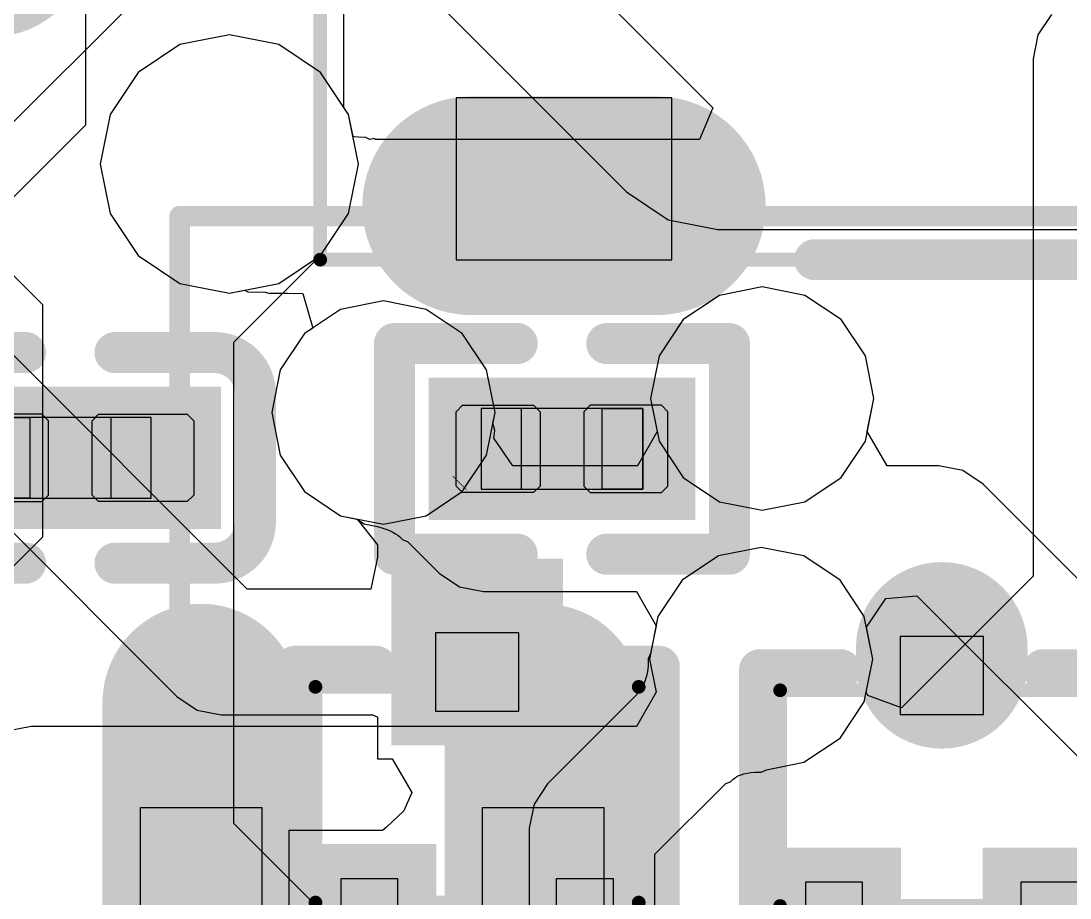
# Model space of a CAD drawing. Header units: millimetres. Extents: x 0 to 11.7, y 0 to 8.3.
# Drawn here: x 5.1485 to 5.3018, y 3.1336 to 3.2617 of the extents above; entities that cross this region are included whole.
import ezdxf

# ---------------------------------------------------------------- set-up
doc = ezdxf.new("R2010")
doc.units = ezdxf.units.MM
doc.header["$MEASUREMENT"] = 0
for name, color, linetype in [('BottomLayer', 5, 'Continuous'), ('BottomOverlay', 54, 'Continuous'), ('BottomPaste', 16, 'Continuous'), ('BottomSolder', 6, 'Continuous'), ('ConnectLayer', 7, 'Continuous'), ('Mechanical15', 56, 'Continuous'), ('Mechanical4', 56, 'Continuous'), ('Mechanical5', 56, 'Continuous'), ('Mechanical6', 56, 'Continuous'), ('TopLayer', 1, 'Continuous'), ('TopOverlay', 2, 'Continuous'), ('TopPaste', 8, 'Continuous'), ('TopSolder', 216, 'Continuous')]:
    doc.layers.add(name, color=color, linetype=linetype)

# ---------------------------------------------------------------- blocks, each defined once
blk = doc.blocks.new('SOIC_8_L5_3_W5_3_P1_27_LS8_0_BL_B_1')
at = {"layer": 'BottomLayer', "const_width": 0.0248}
for points in [[(0.11959, -0.03574), (0.18337, -0.03574)], [(0.11959, -0.08574), (0.18337, -0.08574)]]:
    blk.add_lwpolyline(points, dxfattribs=at)
at = {"layer": 'BottomLayer', "const_width": 0.0124}
for points in [[(0.17717, -0.03574, 1), (0.18957, -0.03574, 1)], [(0.17717, -0.08574, 1), (0.18957, -0.08574, 1)]]:
    blk.add_lwpolyline(points, format="xyb", close=True, dxfattribs=at)
at = {"layer": 'BottomPaste', "const_width": 0.0248}
for points in [[(0.11959, -0.03574), (0.18337, -0.03574)], [(0.11959, -0.08574), (0.18337, -0.08574)]]:
    blk.add_lwpolyline(points, dxfattribs=at)
at = {"layer": 'BottomPaste', "const_width": 0.0124}
for points in [[(0.17717, -0.03574, 1), (0.18957, -0.03574, 1)], [(0.17717, -0.08574, 1), (0.18957, -0.08574, 1)]]:
    blk.add_lwpolyline(points, format="xyb", close=True, dxfattribs=at)
at = {"layer": 'BottomSolder', "const_width": 0.0288}
for points in [[(0.11959, -0.03574), (0.18337, -0.03574)], [(0.11959, -0.08574), (0.18337, -0.08574)]]:
    blk.add_lwpolyline(points, dxfattribs=at)
at = {"layer": 'BottomSolder', "const_width": 0.0144}
for points in [[(0.17617, -0.03574, 1), (0.19057, -0.03574, 1)], [(0.17617, -0.08574, 1), (0.19057, -0.08574, 1)]]:
    blk.add_lwpolyline(points, format="xyb", close=True, dxfattribs=at)
at = {"layer": 'Mechanical15'}
for p, q in [((0.14242, -0.02688), (0.16802, -0.02688)), ((0.16802, -0.02688), (0.16802, -0.0446)), ((0.16802, -0.0446), (0.14242, -0.0446)), ((0.14242, -0.07688), (0.16802, -0.07688)), ((0.16802, -0.07688), (0.16802, -0.0946)), ((0.16802, -0.0946), (0.14242, -0.0946))]:
    blk.add_line(p, q, dxfattribs=at)
blk = doc.blocks.new('C0201_B_5')
at = {"layer": 'BottomLayer'}
for points in [[(-0.0182, -0.00569), (-0.00369, -0.00569), (-0.0182, 0.00707), (-0.00369, 0.00707)], [(0.00339, -0.00569), (0.0179, -0.00569), (0.00339, 0.00707), (0.0179, 0.00707)]]:
    blk.add_solid(points, dxfattribs=at)
at = {"layer": 'BottomOverlay', "const_width": 0.006}
for points in [[(-0.0272, 0.01007, -0.414214), (-0.0212, 0.01607)], [(0.0209, 0.01607, -0.414214), (0.0269, 0.01007)], [(-0.0212, -0.01469, -0.414214), (-0.0272, -0.00869)], [(0.0269, -0.00869, -0.414214), (0.0209, -0.01469)]]:
    blk.add_lwpolyline(points, format="xyb", dxfattribs=at)
for points in [[(-0.0212, 0.01607), (-0.00669, 0.01607)], [(0.00639, 0.01607), (0.0209, 0.01607)], [(-0.0272, -0.00869), (-0.0272, 0.01007)], [(0.0269, -0.00869), (0.0269, 0.01007)], [(-0.0212, -0.01469), (-0.00669, -0.01469)], [(0.00639, -0.01469), (0.0209, -0.01469)]]:
    blk.add_lwpolyline(points, dxfattribs=at)
at = {"layer": 'BottomOverlay', "const_width": 0.003}
for points in [[(-0.0227, 0.01607, 1), (-0.0197, 0.01607, 1)], [(-0.0227, 0.01607, 1), (-0.0197, 0.01607, 1)], [(-0.00819, 0.01607, 1), (-0.00519, 0.01607, 1)], [(0.00489, 0.01607, 1), (0.00789, 0.01607, 1)], [(0.0194, 0.01607, 1), (0.0224, 0.01607, 1)], [(0.0194, 0.01607, 1), (0.0224, 0.01607, 1)], [(-0.0287, 0.01007, 1), (-0.0257, 0.01007, 1)], [(-0.0287, 0.01007, 1), (-0.0257, 0.01007, 1)], [(0.0254, 0.01007, 1), (0.0284, 0.01007, 1)], [(0.0254, 0.01007, 1), (0.0284, 0.01007, 1)], [(-0.0287, -0.00869, 1), (-0.0257, -0.00869, 1)], [(-0.0287, -0.00869, 1), (-0.0257, -0.00869, 1)], [(0.0254, -0.00869, 1), (0.0284, -0.00869, 1)], [(0.0254, -0.00869, 1), (0.0284, -0.00869, 1)], [(-0.0227, -0.01469, 1), (-0.0197, -0.01469, 1)], [(-0.0227, -0.01469, 1), (-0.0197, -0.01469, 1)], [(-0.00819, -0.01469, 1), (-0.00519, -0.01469, 1)], [(0.00489, -0.01469, 1), (0.00789, -0.01469, 1)], [(0.0194, -0.01469, 1), (0.0224, -0.01469, 1)], [(0.0194, -0.01469, 1), (0.0224, -0.01469, 1)]]:
    blk.add_lwpolyline(points, format="xyb", close=True, dxfattribs=at)
at = {"layer": 'BottomPaste'}
for p, q in [((-0.01725, 0.00707), (-0.0182, 0.00612)), ((-0.00428, 0.00707), (-0.01725, 0.00707)), ((-0.00334, 0.00612), (-0.00428, 0.00707)), ((0.00304, 0.00612), (0.00398, 0.00707)), ((0.00398, 0.00707), (0.01695, 0.00707)), ((0.01695, 0.00707), (0.0179, 0.00612)), ((-0.0182, 0.00612), (-0.0182, -0.00474)), ((-0.00334, -0.00474), (-0.00334, 0.00612)), ((0.00304, -0.00474), (0.00304, 0.00612)), ((0.0179, 0.00612), (0.0179, -0.00474)), ((-0.0182, -0.00474), (-0.01725, -0.00569)), ((-0.01725, -0.00569), (-0.00428, -0.00569)), ((-0.00428, -0.00569), (-0.00334, -0.00474)), ((0.00398, -0.00569), (0.00304, -0.00474)), ((0.01695, -0.00569), (0.00398, -0.00569)), ((0.0179, -0.00474), (0.01695, -0.00569))]:
    blk.add_line(p, q, dxfattribs=at)
for points in [[(-0.0182, -0.00569), (-0.00369, -0.00569), (-0.0182, 0.00707), (-0.00369, 0.00707)], [(0.00339, -0.00569), (0.0179, -0.00569), (0.00339, 0.00707), (0.0179, 0.00707)]]:
    blk.add_solid(points, dxfattribs=at)
at = {"layer": 'BottomSolder'}
for points in [[(-0.0222, -0.00969), (0.00031, -0.00969), (-0.0222, 0.01107), (0.00031, 0.01107)], [(-0.00061, -0.00969), (0.0219, -0.00969), (-0.00061, 0.01107), (0.0219, 0.01107)]]:
    blk.add_solid(points, dxfattribs=at)
at = {"layer": 'Mechanical4'}
for p, q in [((0.01166, 0.0066), (-0.01196, 0.0066)), ((-0.01196, 0.0066), (-0.01196, -0.00521)), ((0.01166, -0.00521), (0.01166, 0.0066)), ((-0.01196, -0.00521), (0.01166, -0.00521))]:
    blk.add_line(p, q, dxfattribs=at)
at = {"layer": 'Mechanical5'}
for p, q in [((-0.01196, -0.00521), (-0.01196, 0.0066)), ((-0.01196, 0.0066), (-0.00606, 0.0066)), ((-0.00606, 0.0066), (-0.00606, -0.00521)), ((0.01166, 0.0066), (0.00576, 0.0066)), ((0.00576, 0.0066), (0.00576, -0.00521)), ((0.01166, -0.00521), (0.01166, 0.0066)), ((-0.00606, -0.00521), (-0.01196, -0.00521)), ((0.00576, -0.00521), (0.01166, -0.00521))]:
    blk.add_line(p, q, dxfattribs=at)
blk = doc.blocks.new('SOT_23_5_B_36')
at = {"layer": 'BottomSolder', "const_width": 0.028}
blk.add_lwpolyline([(0, -0.015), (0, 0.015)], dxfattribs=at)
at = {"layer": 'BottomSolder', "const_width": 0.014}
blk.add_lwpolyline([(-0.007, 0.015, 1), (0.007, 0.015, 1)], format="xyb", close=True, dxfattribs=at)
blk = doc.blocks.new('TF_SMD_H2_8____B_64')
at = {"layer": 'BottomLayer', "const_width": 0.028}
blk.add_lwpolyline([(-0.16087, -0.07509), (-0.18787, -0.07509)], dxfattribs=at)
at = {"layer": 'BottomLayer', "const_width": 0.014}
for points in [[(-0.19487, -0.07509, 1), (-0.18087, -0.07509, 1)], [(-0.16787, -0.07509, 1), (-0.15387, -0.07509, 1)]]:
    blk.add_lwpolyline(points, format="xyb", close=True, dxfattribs=at)
at = {"layer": 'BottomOverlay', "const_width": 0.00598}
for points in [[(-0.13775, -0.08296), (-0.12693, -0.08296)], [(-0.12693, -0.08296), (0.16696, -0.08296)]]:
    blk.add_lwpolyline(points, dxfattribs=at)
at = {"layer": 'BottomOverlay', "const_width": 0.00299}
for points in [[(-0.13925, -0.08296, 1), (-0.13626, -0.08296, 1)], [(-0.12843, -0.08296, 1), (-0.12544, -0.08296, 1)], [(-0.12843, -0.08296, 1), (-0.12544, -0.08296, 1)]]:
    blk.add_lwpolyline(points, format="xyb", close=True, dxfattribs=at)
at = {"layer": 'BottomPaste', "const_width": 0.028}
blk.add_lwpolyline([(-0.16087, -0.07509), (-0.18787, -0.07509)], dxfattribs=at)
at = {"layer": 'BottomPaste', "const_width": 0.014}
for points in [[(-0.19487, -0.07509, 1), (-0.18087, -0.07509, 1)], [(-0.16787, -0.07509, 1), (-0.15387, -0.07509, 1)]]:
    blk.add_lwpolyline(points, format="xyb", close=True, dxfattribs=at)
at = {"layer": 'BottomSolder', "const_width": 0.03194}
blk.add_lwpolyline([(-0.16087, -0.07509), (-0.18787, -0.07509)], dxfattribs=at)
at = {"layer": 'BottomSolder', "const_width": 0.01597}
for points in [[(-0.19586, -0.07509, 1), (-0.17989, -0.07509, 1)], [(-0.16886, -0.07509, 1), (-0.15289, -0.07509, 1)]]:
    blk.add_lwpolyline(points, format="xyb", close=True, dxfattribs=at)
at = {"layer": 'Mechanical15'}
for p, q in [((-0.15863, -0.05933), (-0.19012, -0.05933)), ((-0.19012, -0.05933), (-0.19012, -0.08296)), ((-0.15863, -0.08296), (-0.15863, -0.05933)), ((-0.19012, -0.08296), (-0.19012, -0.08296)), ((-0.19012, -0.08296), (-0.15863, -0.08296))]:
    blk.add_line(p, q, dxfattribs=at)
at = {"layer": 'Mechanical15', "const_width": 0.002}
for points in [[(-0.21, -0.08296), (-0.21, 0.09815)], [(-0.21, -0.08296), (0.23921, -0.08296)]]:
    blk.add_lwpolyline(points, dxfattribs=at)
at = {"layer": 'Mechanical15', "const_width": 0.001}
blk.add_lwpolyline([(-0.2105, -0.08296, 1), (-0.2095, -0.08296, 1)], format="xyb", close=True, dxfattribs=at)
blk.add_lwpolyline([(-0.2105, -0.08296, 1), (-0.2095, -0.08296, 1)], format="xyb", close=True, dxfattribs=at)
blk = doc.blocks.new('SOT_723_L1_2_W0_8_P0_40_LS1_2_BR_79')
at = {"layer": 'Mechanical15'}
for p, q in [((0.01221, 0.01161), (0.01221, 0.01988)), ((0.01221, 0.01988), (0.02362, 0.01988)), ((0.02362, 0.01988), (0.02362, 0.01161)), ((0.01221, 0.01161), (0.01221, 0.01161)), ((0.02362, 0.01161), (0.01221, 0.01161)), ((-0.01221, 0.0061), (-0.02362, 0.0061)), ((-0.02362, 0.0061), (-0.02362, -0.0061)), ((-0.01221, -0.0061), (-0.01221, 0.0061)), ((-0.02362, -0.0061), (-0.01221, -0.0061)), ((-0.01221, -0.0061), (-0.01221, -0.0061)), ((0.01221, -0.01988), (0.01221, -0.01161)), ((0.01221, -0.01161), (0.02362, -0.01161)), ((0.02362, -0.01161), (0.02362, -0.01988)), ((0.01221, -0.01988), (0.01221, -0.01988)), ((0.02362, -0.01988), (0.01221, -0.01988)), ((0.02264, -0.02126), (0.02125, -0.02264)), ((0.0246, -0.02126), (0.02264, -0.02126)), ((0.02598, -0.02264), (0.0246, -0.02126)), ((0.02125, -0.02264), (0.02125, -0.02362)), ((0.02598, -0.02362), (0.02598, -0.02264)), ((0.02125, -0.02362), (0.02125, -0.0246)), ((0.02598, -0.02362), (0.02598, -0.02362)), ((0.02598, -0.0246), (0.02598, -0.02362)), ((0.02125, -0.0246), (0.02264, -0.02599)), ((0.02264, -0.02599), (0.0246, -0.02598)), ((0.0246, -0.02598), (0.02598, -0.0246))]:
    blk.add_line(p, q, dxfattribs=at)
at = {"layer": 'Mechanical15', "const_width": 0.002}
for points in [[(0.01575, 0.02362), (-0.01575, 0.02362)], [(-0.01575, -0.02362), (-0.01575, 0.02362)], [(0.01575, -0.02362), (0.01575, 0.02362)], [(0.01575, -0.02362), (-0.01575, -0.02362)]]:
    blk.add_lwpolyline(points, dxfattribs=at)
at = {"layer": 'Mechanical15', "const_width": 0.001}
for points in [[(-0.01625, 0.02362, 1), (-0.01525, 0.02362, 1)], [(-0.01625, 0.02362, 1), (-0.01525, 0.02362, 1)], [(0.01525, 0.02362, 1), (0.01625, 0.02362, 1)], [(0.01525, 0.02362, 1), (0.01625, 0.02362, 1)], [(-0.01625, -0.02362, 1), (-0.01525, -0.02362, 1)], [(-0.01625, -0.02362, 1), (-0.01525, -0.02362, 1)], [(0.01525, -0.02362, 1), (0.01625, -0.02362, 1)], [(0.01525, -0.02362, 1), (0.01625, -0.02362, 1)]]:
    blk.add_lwpolyline(points, format="xyb", close=True, dxfattribs=at)
at = {"layer": 'Mechanical6'}
for points, const_width in [([(0.03894, -0.015, 1), (0.03106, -0.015, 1)], 0.00787), ([(0.02909, -0.015, 1), (0.03303, -0.015, 1)], 0.00394), ([(0.03697, -0.015, 1), (0.04091, -0.015, 1)], 0.00394)]:
    blk.add_lwpolyline(points, format="xyb", close=True, dxfattribs=dict(at, const_width=const_width))
at = {"layer": 'TopLayer'}
for points in [[(0.01122, 0.00996), (0.03048, 0.00996), (0.01122, 0.02154), (0.03048, 0.02154)], [(-0.03048, -0.00854), (-0.01122, -0.00854), (-0.03048, 0.00854), (-0.01122, 0.00854)], [(0.01122, -0.02154), (0.03048, -0.02154), (0.01122, -0.00996), (0.03048, -0.00996)]]:
    blk.add_solid(points, dxfattribs=at)
at = {"layer": 'TopOverlay', "const_width": 0.006}
for points in [[(-0.01875, 0.01479), (-0.01875, 0.02662)], [(0.01875, 0.02662), (-0.01875, 0.02662)], [(0.01875, -0.00096), (0.01875, 0.00096)], [(-0.01875, -0.02662), (-0.01875, -0.01479)], [(0.01875, -0.02662), (-0.01875, -0.02662)]]:
    blk.add_lwpolyline(points, dxfattribs=at)
at = {"layer": 'TopOverlay', "const_width": 0.003}
for points in [[(-0.02025, 0.02662, 1), (-0.01725, 0.02662, 1)], [(-0.02025, 0.02662, 1), (-0.01725, 0.02662, 1)], [(0.01725, 0.02662, 1), (0.02025, 0.02662, 1)], [(-0.02025, 0.01479, 1), (-0.01725, 0.01479, 1)], [(0.01725, 0.00096, 1), (0.02025, 0.00096, 1)], [(0.01725, -0.00096, 1), (0.02025, -0.00096, 1)], [(-0.02025, -0.01479, 1), (-0.01725, -0.01479, 1)], [(-0.02025, -0.02662, 1), (-0.01725, -0.02662, 1)], [(-0.02025, -0.02662, 1), (-0.01725, -0.02662, 1)], [(0.01725, -0.02662, 1), (0.02025, -0.02662, 1)]]:
    blk.add_lwpolyline(points, format="xyb", close=True, dxfattribs=at)
at = {"layer": 'TopPaste'}
for points in [[(0.01122, 0.00996), (0.03048, 0.00996), (0.01122, 0.02154), (0.03048, 0.02154)], [(-0.03048, -0.00854), (-0.01122, -0.00854), (-0.03048, 0.00854), (-0.01122, 0.00854)], [(0.01122, -0.02154), (0.03048, -0.02154), (0.01122, -0.00996), (0.03048, -0.00996)]]:
    blk.add_solid(points, dxfattribs=at)
at = {"layer": 'TopSolder'}
for points in [[(0.00722, 0.00596), (0.03448, 0.00596), (0.00722, 0.02554), (0.03448, 0.02554)], [(-0.03448, -0.01254), (-0.00722, -0.01254), (-0.03448, 0.01254), (-0.00722, 0.01254)], [(0.00722, -0.02554), (0.03448, -0.02554), (0.00722, -0.00596), (0.03448, -0.00596)]]:
    blk.add_solid(points, dxfattribs=at)
blk = doc.blocks.new('R0201_B_80')
at = {"layer": 'BottomLayer'}
for points in [[(-0.01477, -0.00638), (-0.00284, -0.00638), (-0.01477, 0.00638), (-0.00284, 0.00638)], [(0.00425, -0.00638), (0.01618, -0.00638), (0.00425, 0.00638), (0.01618, 0.00638)]]:
    blk.add_solid(points, dxfattribs=at)
at = {"layer": 'BottomOverlay', "const_width": 0.006}
for points in [[(-0.02377, 0.01538), (-0.02377, -0.01538)], [(-0.00584, 0.01538), (-0.02377, 0.01538)], [(0.02518, 0.01538), (0.00725, 0.01538)], [(0.02518, 0.01538), (0.02518, -0.01538)], [(-0.00584, -0.01538), (-0.02377, -0.01538)], [(0.02518, -0.01538), (0.00725, -0.01538)]]:
    blk.add_lwpolyline(points, dxfattribs=at)
at = {"layer": 'BottomOverlay', "const_width": 0.003}
for points in [[(-0.02527, 0.01538, 1), (-0.02227, 0.01538, 1)], [(-0.02527, 0.01538, 1), (-0.02227, 0.01538, 1)], [(-0.00734, 0.01538, 1), (-0.00434, 0.01538, 1)], [(0.00575, 0.01538, 1), (0.00875, 0.01538, 1)], [(0.02368, 0.01538, 1), (0.02668, 0.01538, 1)], [(0.02368, 0.01538, 1), (0.02668, 0.01538, 1)], [(-0.02527, -0.01538, 1), (-0.02227, -0.01538, 1)], [(-0.02527, -0.01538, 1), (-0.02227, -0.01538, 1)], [(-0.00734, -0.01538, 1), (-0.00434, -0.01538, 1)], [(0.00575, -0.01538, 1), (0.00875, -0.01538, 1)], [(0.02368, -0.01538, 1), (0.02668, -0.01538, 1)], [(0.02368, -0.01538, 1), (0.02668, -0.01538, 1)]]:
    blk.add_lwpolyline(points, format="xyb", close=True, dxfattribs=at)
at = {"layer": 'BottomPaste'}
for p, q in [((-0.01383, 0.00638), (-0.01477, 0.00543)), ((-0.00343, 0.00638), (-0.01383, 0.00638)), ((-0.00248, 0.00543), (-0.00343, 0.00638)), ((0.00389, 0.00543), (0.00484, 0.00638)), ((0.00484, 0.00638), (0.01524, 0.00638)), ((0.01524, 0.00638), (0.01618, 0.00543)), ((-0.01477, 0.00543), (-0.01477, -0.00543)), ((-0.00248, -0.00543), (-0.00248, 0.00543)), ((0.00389, -0.00543), (0.00389, 0.00543)), ((0.01618, 0.00543), (0.01618, -0.00543)), ((-0.01477, -0.00543), (-0.01383, -0.00638)), ((-0.00343, -0.00638), (-0.00248, -0.00543)), ((0.00484, -0.00638), (0.00389, -0.00543)), ((0.01618, -0.00543), (0.01524, -0.00638)), ((-0.01383, -0.00638), (-0.00343, -0.00638)), ((0.01524, -0.00638), (0.00484, -0.00638))]:
    blk.add_line(p, q, dxfattribs=at)
for points in [[(-0.01477, -0.00638), (-0.00284, -0.00638), (-0.01477, 0.00638), (-0.00284, 0.00638)], [(0.00425, -0.00638), (0.01618, -0.00638), (0.00425, 0.00638), (0.01618, 0.00638)]]:
    blk.add_solid(points, dxfattribs=at)
at = {"layer": 'BottomSolder'}
for points in [[(-0.01877, -0.01038), (0.00116, -0.01038), (-0.01877, 0.01038), (0.00116, 0.01038)], [(0.00025, -0.01038), (0.02018, -0.01038), (0.00025, 0.01038), (0.02018, 0.01038)]]:
    blk.add_solid(points, dxfattribs=at)
at = {"layer": 'Mechanical15', "const_width": 0.0001}
blk.add_lwpolyline([(0.01665, 0.004), (0.01465, 0.006)], dxfattribs=at)
at = {"layer": 'Mechanical15', "const_width": 0.00005}
for points in [[(0.01462, 0.006, 1), (0.01467, 0.006, 1)], [(0.01662, 0.004, 1), (0.01667, 0.004, 1)]]:
    blk.add_lwpolyline(points, format="xyb", close=True, dxfattribs=at)
at = {"layer": 'Mechanical4'}
for p, q in [((0.01252, 0.0059), (-0.01111, 0.0059)), ((-0.01111, 0.0059), (-0.01111, -0.00591)), ((0.01252, -0.00591), (0.01252, 0.0059)), ((-0.01111, -0.00591), (0.01252, -0.00591))]:
    blk.add_line(p, q, dxfattribs=at)
at = {"layer": 'Mechanical5'}
for p, q in [((-0.01111, -0.00591), (-0.01111, 0.0059)), ((-0.01111, 0.0059), (-0.0052, 0.0059)), ((-0.0052, 0.0059), (-0.0052, -0.00591)), ((0.01252, 0.0059), (0.00661, 0.0059)), ((0.00661, 0.0059), (0.00661, -0.00591)), ((0.01252, -0.00591), (0.01252, 0.0059)), ((-0.0052, -0.00591), (-0.01111, -0.00591)), ((0.00661, -0.00591), (0.01252, -0.00591))]:
    blk.add_line(p, q, dxfattribs=at)
blk = doc.blocks.new('SOT_723_L1_2_W0_8_P0_40_LS1_2_BR_82')
at = {"layer": 'Mechanical15'}
for p, q in [((0.01221, 0.01161), (0.01221, 0.01988)), ((0.01221, 0.01988), (0.02362, 0.01988)), ((0.02362, 0.01988), (0.02362, 0.01161)), ((0.01221, 0.01161), (0.01221, 0.01161)), ((0.02362, 0.01161), (0.01221, 0.01161)), ((-0.01221, 0.0061), (-0.02362, 0.0061)), ((-0.02362, 0.0061), (-0.02362, -0.0061)), ((-0.01221, -0.0061), (-0.01221, 0.0061)), ((-0.02362, -0.0061), (-0.01221, -0.0061)), ((-0.01221, -0.0061), (-0.01221, -0.0061)), ((0.01221, -0.01988), (0.01221, -0.01161)), ((0.01221, -0.01161), (0.02362, -0.01161)), ((0.02362, -0.01161), (0.02362, -0.01988)), ((0.01221, -0.01988), (0.01221, -0.01988)), ((0.02362, -0.01988), (0.01221, -0.01988)), ((0.02264, -0.02126), (0.02125, -0.02264)), ((0.0246, -0.02126), (0.02264, -0.02126)), ((0.02598, -0.02264), (0.0246, -0.02126)), ((0.02125, -0.02264), (0.02125, -0.02362)), ((0.02598, -0.02362), (0.02598, -0.02264)), ((0.02125, -0.02362), (0.02125, -0.0246)), ((0.02598, -0.02362), (0.02598, -0.02362)), ((0.02598, -0.0246), (0.02598, -0.02362)), ((0.02125, -0.0246), (0.02264, -0.02599)), ((0.02264, -0.02599), (0.0246, -0.02598)), ((0.0246, -0.02598), (0.02598, -0.0246))]:
    blk.add_line(p, q, dxfattribs=at)
at = {"layer": 'Mechanical15', "const_width": 0.002}
for points in [[(0.01575, 0.02362), (-0.01575, 0.02362)], [(-0.01575, -0.02362), (-0.01575, 0.02362)], [(0.01575, -0.02362), (0.01575, 0.02362)], [(0.01575, -0.02362), (-0.01575, -0.02362)]]:
    blk.add_lwpolyline(points, dxfattribs=at)
at = {"layer": 'Mechanical15', "const_width": 0.001}
for points in [[(-0.01625, 0.02362, 1), (-0.01525, 0.02362, 1)], [(-0.01625, 0.02362, 1), (-0.01525, 0.02362, 1)], [(0.01525, 0.02362, 1), (0.01625, 0.02362, 1)], [(0.01525, 0.02362, 1), (0.01625, 0.02362, 1)], [(-0.01625, -0.02362, 1), (-0.01525, -0.02362, 1)], [(-0.01625, -0.02362, 1), (-0.01525, -0.02362, 1)], [(0.01525, -0.02362, 1), (0.01625, -0.02362, 1)], [(0.01525, -0.02362, 1), (0.01625, -0.02362, 1)]]:
    blk.add_lwpolyline(points, format="xyb", close=True, dxfattribs=at)
at = {"layer": 'Mechanical6'}
for points, const_width in [([(0.03894, -0.015, 1), (0.03106, -0.015, 1)], 0.00787), ([(0.02909, -0.015, 1), (0.03303, -0.015, 1)], 0.00394), ([(0.03697, -0.015, 1), (0.04091, -0.015, 1)], 0.00394)]:
    blk.add_lwpolyline(points, format="xyb", close=True, dxfattribs=dict(at, const_width=const_width))
at = {"layer": 'TopLayer', "const_width": 0.01709}
blk.add_lwpolyline([(-0.01977, 0), (-0.02193, 0)], dxfattribs=at)
at = {"layer": 'TopLayer', "const_width": 0.00854}
for points in [[(-0.0262, 0, 1), (-0.01766, 0, 1)], [(-0.02404, 0, 1), (-0.0155, 0, 1)]]:
    blk.add_lwpolyline(points, format="xyb", close=True, dxfattribs=at)
at = {"layer": 'TopLayer'}
for points in [[(0.01122, 0.00996), (0.03048, 0.00996), (0.01122, 0.02154), (0.03048, 0.02154)], [(0.01122, -0.02154), (0.03048, -0.02154), (0.01122, -0.00996), (0.03048, -0.00996)]]:
    blk.add_solid(points, dxfattribs=at)
at = {"layer": 'TopOverlay', "const_width": 0.006}
for points in [[(-0.01875, 0.01479), (-0.01875, 0.02662)], [(0.01875, 0.02662), (-0.01875, 0.02662)], [(0.01875, -0.00096), (0.01875, 0.00096)], [(-0.01875, -0.02662), (-0.01875, -0.01479)], [(0.01875, -0.02662), (-0.01875, -0.02662)]]:
    blk.add_lwpolyline(points, dxfattribs=at)
at = {"layer": 'TopOverlay', "const_width": 0.003}
for points in [[(-0.02025, 0.02662, 1), (-0.01725, 0.02662, 1)], [(-0.02025, 0.02662, 1), (-0.01725, 0.02662, 1)], [(0.01725, 0.02662, 1), (0.02025, 0.02662, 1)], [(-0.02025, 0.01479, 1), (-0.01725, 0.01479, 1)], [(0.01725, 0.00096, 1), (0.02025, 0.00096, 1)], [(0.01725, -0.00096, 1), (0.02025, -0.00096, 1)], [(-0.02025, -0.01479, 1), (-0.01725, -0.01479, 1)], [(-0.02025, -0.02662, 1), (-0.01725, -0.02662, 1)], [(-0.02025, -0.02662, 1), (-0.01725, -0.02662, 1)], [(0.01725, -0.02662, 1), (0.02025, -0.02662, 1)]]:
    blk.add_lwpolyline(points, format="xyb", close=True, dxfattribs=at)
at = {"layer": 'TopPaste', "const_width": 0.01709}
blk.add_lwpolyline([(-0.01977, 0), (-0.02193, 0)], dxfattribs=at)
at = {"layer": 'TopPaste', "const_width": 0.00854}
for points in [[(-0.0262, 0, 1), (-0.01766, 0, 1)], [(-0.02404, 0, 1), (-0.0155, 0, 1)]]:
    blk.add_lwpolyline(points, format="xyb", close=True, dxfattribs=at)
at = {"layer": 'TopPaste'}
for points in [[(0.01122, 0.00996), (0.03048, 0.00996), (0.01122, 0.02154), (0.03048, 0.02154)], [(0.01122, -0.02154), (0.03048, -0.02154), (0.01122, -0.00996), (0.03048, -0.00996)]]:
    blk.add_solid(points, dxfattribs=at)
at = {"layer": 'TopSolder', "const_width": 0.02509}
blk.add_lwpolyline([(-0.01977, 0), (-0.02193, 0)], dxfattribs=at)
at = {"layer": 'TopSolder', "const_width": 0.01254}
for points in [[(-0.0282, 0, 1), (-0.01566, 0, 1)], [(-0.02604, 0, 1), (-0.0135, 0, 1)]]:
    blk.add_lwpolyline(points, format="xyb", close=True, dxfattribs=at)
at = {"layer": 'TopSolder'}
for points in [[(0.00722, 0.00596), (0.03448, 0.00596), (0.00722, 0.02554), (0.03448, 0.02554)], [(0.00722, -0.02554), (0.03448, -0.02554), (0.00722, -0.00596), (0.03448, -0.00596)]]:
    blk.add_solid(points, dxfattribs=at)

msp = doc.modelspace()

# ---------------------------------------------------------------- linework, layer by layer
at = {"layer": 'BottomLayer'}
for p, q in [((5.13781, 3.23407), (5.15164, 3.22024)), ((5.15164, 3.22024), (5.15164, 3.18631)), ((5.15164, 3.18631), (5.14621, 3.18087))]:
    msp.add_line(p, q, dxfattribs=at)
at = {"layer": 'ConnectLayer'}
for p, q in [((5.18155, 3.1787), (4.99848, 3.36177)), ((4.98347, 3.35083), (5.17126, 3.16304)), ((5.11222, 3.21178), (5.21806, 3.31762)), ((5.15794, 3.27777), (5.15794, 3.24645)), ((5.2247, 3.27387), (5.24958, 3.24899)), ((5.20337, 3.27033), (5.23696, 3.23674)), ((5.19567, 3.24905), (5.19567, 3.26762)), ((5.29906, 3.26263), (5.29707, 3.25965)), ((5.17894, 3.25964), (5.17172, 3.25821)), ((5.17894, 3.25964), (5.17172, 3.25821)), ((5.18616, 3.25821), (5.17894, 3.25964)), ((5.18616, 3.25821), (5.17894, 3.25964)), ((5.29707, 3.25965), (5.29638, 3.25614)), ((5.17172, 3.25821), (5.16561, 3.25412)), ((5.17172, 3.25821), (5.16561, 3.25412)), ((5.19228, 3.25412), (5.18616, 3.25821)), ((5.19228, 3.25412), (5.18616, 3.25821)), ((5.29638, 3.25614), (5.29638, 3.18059)), ((5.16561, 3.25412), (5.16152, 3.248)), ((5.16561, 3.25412), (5.16152, 3.248)), ((5.19637, 3.248), (5.19228, 3.25412)), ((5.19637, 3.248), (5.19228, 3.25412)), ((5.19637, 3.248), (5.19567, 3.24905)), ((5.24958, 3.24899), (5.24766, 3.24438)), ((5.16152, 3.248), (5.16008, 3.24078)), ((5.16152, 3.248), (5.16008, 3.24078)), ((5.19781, 3.24078), (5.19637, 3.248)), ((5.19781, 3.24078), (5.19637, 3.248)), ((5.19701, 3.24478), (5.19637, 3.248)), ((5.15794, 3.24645), (5.14741, 3.23592)), ((5.19716, 3.24475), (5.19701, 3.24478)), ((5.19781, 3.24468), (5.19716, 3.24475)), ((5.19887, 3.24465), (5.19781, 3.24468)), ((5.19948, 3.24438), (5.19887, 3.24465)), ((5.20013, 3.24449), (5.19948, 3.24438)), ((5.20029, 3.24438), (5.20013, 3.24449)), ((5.24766, 3.24438), (5.20029, 3.24438)), ((5.16008, 3.24078), (5.16152, 3.23356)), ((5.16008, 3.24078), (5.16152, 3.23356)), ((5.19637, 3.23356), (5.19781, 3.24078)), ((5.19637, 3.23356), (5.19781, 3.24078)), ((5.23696, 3.23674), (5.24308, 3.23265)), ((5.16152, 3.23356), (5.16561, 3.22744)), ((5.16152, 3.23356), (5.16561, 3.22744)), ((5.19228, 3.22744), (5.19637, 3.23356)), ((5.19228, 3.22744), (5.19637, 3.23356)), ((5.24308, 3.23265), (5.2503, 3.23122)), ((5.2503, 3.23122), (5.33749, 3.23122)), ((5.16561, 3.22744), (5.17172, 3.22335)), ((5.16561, 3.22744), (5.17172, 3.22335)), ((5.17961, 3.21477), (5.19228, 3.22744)), ((5.18616, 3.22335), (5.19228, 3.22744)), ((5.17172, 3.22335), (5.17894, 3.22192)), ((5.17172, 3.22335), (5.17894, 3.22192)), ((5.17894, 3.22192), (5.18616, 3.22335)), ((5.17894, 3.22192), (5.18114, 3.22235)), ((5.18114, 3.22235), (5.18164, 3.22213)), ((5.25681, 3.22284), (5.25056, 3.2216)), ((5.25681, 3.22284), (5.25056, 3.2216)), ((5.26305, 3.2216), (5.25681, 3.22284)), ((5.26305, 3.2216), (5.25681, 3.22284)), ((5.18164, 3.22213), (5.18417, 3.22205)), ((5.18417, 3.22205), (5.18469, 3.22194)), ((5.18469, 3.22194), (5.18745, 3.22194)), ((5.18745, 3.22194), (5.18968, 3.22187)), ((5.18968, 3.22187), (5.19112, 3.21683)), ((5.20144, 3.22079), (5.1952, 3.21955)), ((5.20144, 3.22079), (5.1952, 3.21955)), ((5.20769, 3.21955), (5.20144, 3.22079)), ((5.20769, 3.21955), (5.20144, 3.22079)), ((5.25056, 3.2216), (5.24527, 3.21807)), ((5.25056, 3.2216), (5.24527, 3.21807)), ((5.26834, 3.21807), (5.26305, 3.2216)), ((5.26834, 3.21807), (5.26305, 3.2216)), ((5.1952, 3.21955), (5.18991, 3.21601)), ((5.1952, 3.21955), (5.18991, 3.21601)), ((5.21298, 3.21601), (5.20769, 3.21955)), ((5.21298, 3.21601), (5.20769, 3.21955)), ((5.24527, 3.21807), (5.24173, 3.21277)), ((5.24527, 3.21807), (5.24173, 3.21277)), ((5.27188, 3.21277), (5.26834, 3.21807)), ((5.27188, 3.21277), (5.26834, 3.21807)), ((5.19112, 3.21683), (5.18991, 3.21601)), ((5.17961, 3.14449), (5.17961, 3.21477)), ((5.18991, 3.21601), (5.18637, 3.21072)), ((5.18991, 3.21601), (5.18637, 3.21072)), ((5.18991, 3.21601), (5.18637, 3.21072)), ((5.21651, 3.21072), (5.21298, 3.21601)), ((5.21651, 3.21072), (5.21298, 3.21601)), ((5.24173, 3.21277), (5.24049, 3.20653)), ((5.24173, 3.21277), (5.24049, 3.20653)), ((5.27312, 3.20653), (5.27188, 3.21277)), ((5.27312, 3.20653), (5.27188, 3.21277)), ((5.18637, 3.21072), (5.18513, 3.20448)), ((5.18637, 3.21072), (5.18513, 3.20448)), ((5.18637, 3.21072), (5.18513, 3.20448)), ((5.21776, 3.20448), (5.21651, 3.21072)), ((5.21776, 3.20448), (5.21651, 3.21072)), ((5.24049, 3.20653), (5.24173, 3.20029)), ((5.24049, 3.20653), (5.24145, 3.20171)), ((5.27188, 3.20029), (5.27312, 3.20653)), ((5.27216, 3.20171), (5.27312, 3.20653)), ((5.18513, 3.20448), (5.18637, 3.19824)), ((5.18513, 3.20448), (5.18637, 3.19824)), ((5.18513, 3.20448), (5.18637, 3.19824)), ((5.21651, 3.19824), (5.21776, 3.20448)), ((5.21745, 3.20293), (5.21776, 3.20448)), ((5.21773, 3.20187), (5.21745, 3.20293)), ((5.2176, 3.20076), (5.21762, 3.20109)), ((5.21762, 3.20109), (5.21773, 3.20187)), ((5.24145, 3.20171), (5.23857, 3.19671)), ((5.27504, 3.19671), (5.27216, 3.20171)), ((5.22038, 3.19671), (5.2176, 3.20076)), ((5.24173, 3.20029), (5.24527, 3.195)), ((5.26834, 3.195), (5.27188, 3.20029)), ((5.18637, 3.19824), (5.18991, 3.19294)), ((5.18637, 3.19824), (5.18991, 3.19294)), ((5.18637, 3.19824), (5.18991, 3.19294)), ((5.21298, 3.19294), (5.21651, 3.19824)), ((5.23857, 3.19671), (5.22038, 3.19671)), ((5.28259, 3.19671), (5.27504, 3.19671)), ((5.2861, 3.19601), (5.28259, 3.19671)), ((5.24527, 3.195), (5.25056, 3.19146)), ((5.26305, 3.19146), (5.26834, 3.195)), ((5.28908, 3.19402), (5.2861, 3.19601)), ((5.33093, 3.15217), (5.28908, 3.19402)), ((5.18991, 3.19294), (5.1952, 3.18941)), ((5.18991, 3.19294), (5.1952, 3.18941)), ((5.18991, 3.19294), (5.1952, 3.18941)), ((5.20769, 3.18941), (5.21298, 3.19294)), ((5.25056, 3.19146), (5.25681, 3.19022)), ((5.25681, 3.19022), (5.26305, 3.19146)), ((5.1952, 3.18941), (5.20144, 3.18817)), ((5.1952, 3.18941), (5.19759, 3.18893)), ((5.1952, 3.18941), (5.19763, 3.18892)), ((5.19759, 3.18893), (5.19864, 3.18823)), ((5.19763, 3.18892), (5.2006, 3.18515)), ((5.20144, 3.18817), (5.20769, 3.18941)), ((5.19864, 3.18823), (5.20059, 3.18784)), ((5.20059, 3.18784), (5.2012, 3.18767)), ((5.2012, 3.18767), (5.20181, 3.18746)), ((5.20181, 3.18746), (5.20234, 3.18724)), ((5.20234, 3.18724), (5.20281, 3.18702)), ((5.20281, 3.18702), (5.20321, 3.18679)), ((5.20321, 3.18679), (5.20355, 3.18656)), ((5.20355, 3.18656), (5.20384, 3.18633)), ((5.20384, 3.18633), (5.20428, 3.18592)), ((5.20428, 3.18592), (5.20498, 3.18567)), ((5.20498, 3.18567), (5.2096, 3.18104)), ((5.2006, 3.18515), (5.2006, 3.18339)), ((5.25664, 3.18479), (5.2504, 3.18355)), ((5.26289, 3.18355), (5.25664, 3.18479)), ((5.2006, 3.18339), (5.19959, 3.1787)), ((5.2504, 3.18355), (5.24511, 3.18001)), ((5.26818, 3.18001), (5.26289, 3.18355)), ((5.2096, 3.18104), (5.21258, 3.17905)), ((5.24511, 3.18001), (5.24157, 3.17472)), ((5.27171, 3.17472), (5.26818, 3.18001)), ((5.29638, 3.18059), (5.27716, 3.16137)), ((5.19959, 3.1787), (5.18155, 3.1787)), ((5.21258, 3.17905), (5.21609, 3.17835)), ((5.21609, 3.17835), (5.23844, 3.17835)), ((5.23844, 3.17835), (5.2413, 3.17335)), ((5.27203, 3.17314), (5.27488, 3.17734)), ((5.27488, 3.17734), (5.27942, 3.17773)), ((5.27942, 3.17773), (5.31527, 3.14188)), ((5.24157, 3.17472), (5.24033, 3.16848)), ((5.27296, 3.16848), (5.27171, 3.17472)), ((5.2413, 3.17335), (5.24049, 3.16928)), ((5.27296, 3.16848), (5.27203, 3.17314)), ((5.24049, 3.16928), (5.24015, 3.1685)), ((5.24013, 3.16761), (5.24008, 3.16698)), ((5.24015, 3.1685), (5.24013, 3.16761)), ((5.24033, 3.16848), (5.24129, 3.16366)), ((5.27171, 3.16224), (5.27296, 3.16848)), ((5.272, 3.16366), (5.27296, 3.16848)), ((5.23977, 3.16556), (5.23963, 3.16522)), ((5.23989, 3.16597), (5.23977, 3.16556)), ((5.24, 3.16644), (5.23989, 3.16597)), ((5.24008, 3.16698), (5.24, 3.16644)), ((5.23874, 3.16399), (5.23849, 3.1633)), ((5.23914, 3.16443), (5.23874, 3.16399)), ((5.23932, 3.16467), (5.23914, 3.16443)), ((5.23948, 3.16493), (5.23932, 3.16467)), ((5.23963, 3.16522), (5.23948, 3.16493)), ((5.17126, 3.16304), (5.17424, 3.16105)), ((5.23849, 3.1633), (5.22545, 3.15027)), ((5.24129, 3.16366), (5.23841, 3.15865)), ((5.27224, 3.16316), (5.272, 3.16366)), ((5.27716, 3.16137), (5.27224, 3.16316)), ((5.17424, 3.16105), (5.17775, 3.16035)), ((5.26818, 3.15694), (5.27171, 3.16224)), ((5.17775, 3.16035), (5.19984, 3.16035)), ((5.19984, 3.16035), (5.20055, 3.16004)), ((5.20055, 3.16004), (5.2006, 3.16004)), ((5.2006, 3.16004), (5.2006, 3.1539)), ((5.15, 3.15865), (5.14649, 3.15796)), ((5.23841, 3.15865), (5.15, 3.15865)), ((5.26289, 3.15341), (5.26818, 3.15694)), ((5.2006, 3.1539), (5.20275, 3.1539)), ((5.20275, 3.1539), (5.20561, 3.14898)), ((5.25744, 3.15232), (5.26289, 3.15341)), ((5.25373, 3.1516), (5.25413, 3.15173)), ((5.25413, 3.15173), (5.2546, 3.15184)), ((5.2546, 3.15184), (5.25515, 3.15192)), ((5.25515, 3.15192), (5.25577, 3.15197)), ((5.25577, 3.15197), (5.25667, 3.15199)), ((5.25667, 3.15199), (5.25744, 3.15232)), ((5.22545, 3.15027), (5.22347, 3.14729)), ((5.24112, 3.13998), (5.25147, 3.15033)), ((5.25147, 3.15033), (5.25216, 3.15058)), ((5.25216, 3.15058), (5.2526, 3.15098)), ((5.2526, 3.15098), (5.25283, 3.15116)), ((5.25283, 3.15116), (5.25309, 3.15132)), ((5.25309, 3.15132), (5.25339, 3.15147)), ((5.25339, 3.15147), (5.25373, 3.1516)), ((5.20561, 3.14898), (5.20445, 3.14631)), ((5.22347, 3.14729), (5.22277, 3.14378)), ((5.20445, 3.14631), (5.20191, 3.14392)), ((5.21758, 3.10652), (5.17961, 3.14449)), ((5.20134, 3.14345), (5.18761, 3.14345)), ((5.18761, 3.14345), (5.18761, 3.1122)), ((5.20191, 3.14392), (5.20134, 3.14345)), ((5.22277, 3.14378), (5.22277, 3.10775)), ((5.24112, 3.06549), (5.24112, 3.13998))]:
    msp.add_line(p, q, dxfattribs=at)
at = {"layer": 'TopOverlay', "const_width": 0.003}
for points in [[(5.17167, 3.23316), (5.36544, 3.23316)], [(5.17167, 2.80204), (5.17167, 3.23316)]]:
    msp.add_lwpolyline(points, dxfattribs=at)
at = {"layer": 'TopOverlay', "const_width": 0.0015}
msp.add_lwpolyline([(5.17092, 3.23316, 1), (5.17242, 3.23316, 1)], format="xyb", close=True, dxfattribs=at)
msp.add_lwpolyline([(5.17092, 3.23316, 1), (5.17242, 3.23316, 1)], format="xyb", close=True, dxfattribs=at)

# ---------------------------------------------------------------- block references
msp.add_blockref('TF_SMD_H2_8____B_64', (5.40221, 3.30977))
for name, p, rotation in [('SOT_23_5_B_36', (5.14433, 3.28837), 180), ('C0201_B_5', (5.15584, 3.19718), 360), ('R0201_B_80', (5.22824, 3.19918), 180), ('SOT_723_L1_2_W0_8_P0_40_LS1_2_BR_79', (5.21514, 3.14868), 270), ('SOT_723_L1_2_W0_8_P0_40_LS1_2_BR_82', (5.28304, 3.14818), 270), ('SOIC_8_L5_3_W5_3_P1_27_LS8_0_BL_B_1', (5.13906, 2.97879), 90)]:
    msp.add_blockref(name, p, dxfattribs=dict(rotation=rotation))

doc.saveas('drawing.dxf')
